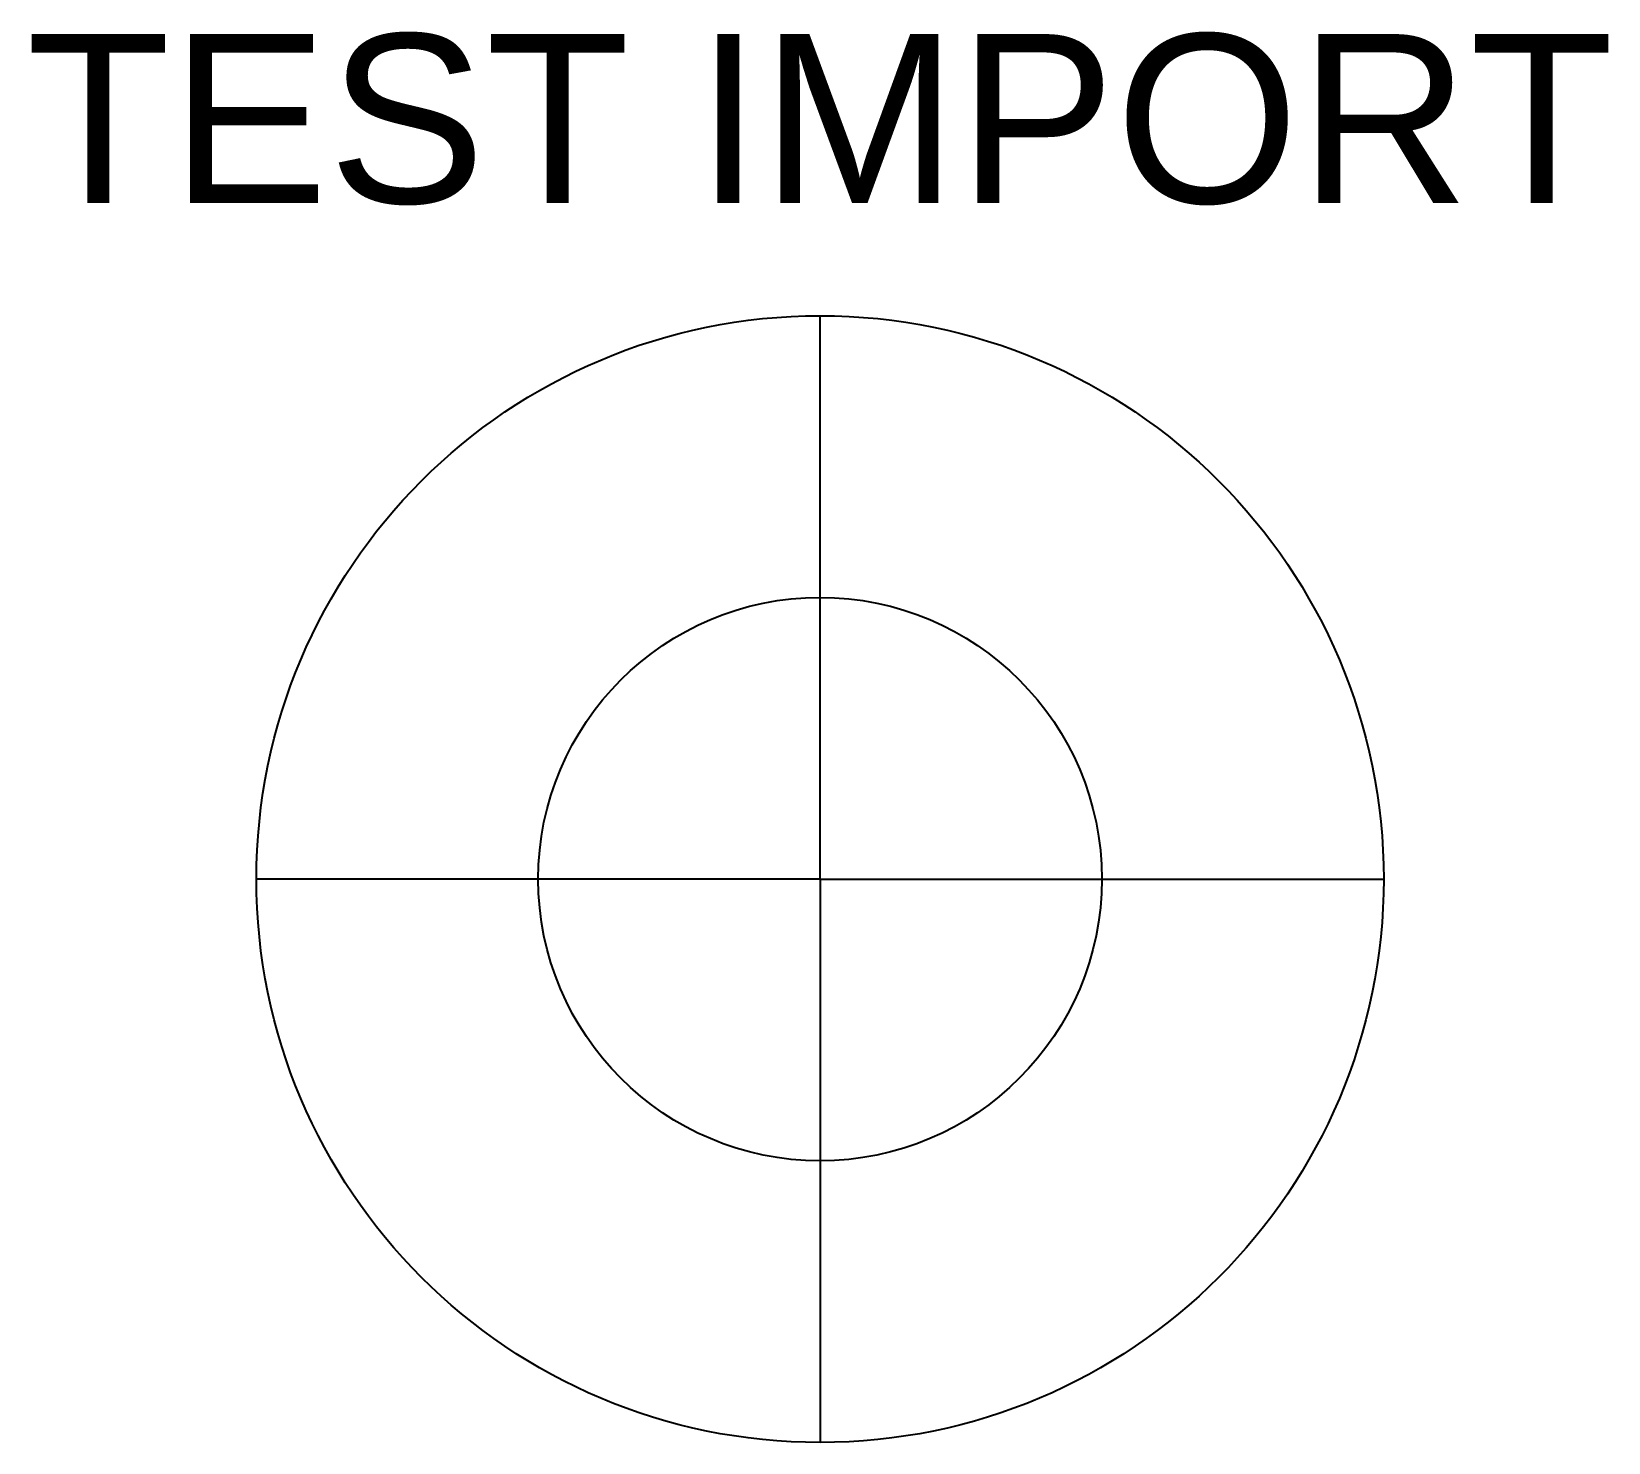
# Model space of a CAD drawing. Header units: inches. Extents: x -14 to 14, y -10 to 15.
import ezdxf

# ---------------------------------------------------------------- set-up
doc = ezdxf.new("R2010")
doc.units = ezdxf.units.IN
doc.header["$MEASUREMENT"] = 0
doc.styles.get("Standard").update_dxf_attribs({"font": 'arial.ttf'})

msp = doc.modelspace()

# ---------------------------------------------------------------- linework, layer by layer
at = {"color": 240, "true_color": 0xed1f24}
for q in [(0, 10), (-10, 0), (0, -10), (10, 0)]:
    msp.add_line((0, 0), q, dxfattribs=at)
for radius in [10, 5]:
    msp.add_circle((0, 0), radius, dxfattribs=at)

# ---------------------------------------------------------------- texts
at = {"color": 240, "true_color": 0xed1f24, "insert": (0, 15), "char_height": 3, "attachment_point": 2}
msp.add_mtext_dynamic_manual_height_columns('TEST IMPORT', width=49.4383, gutter_width=1, heights=[0], dxfattribs=at)

doc.saveas('drawing.dxf')
